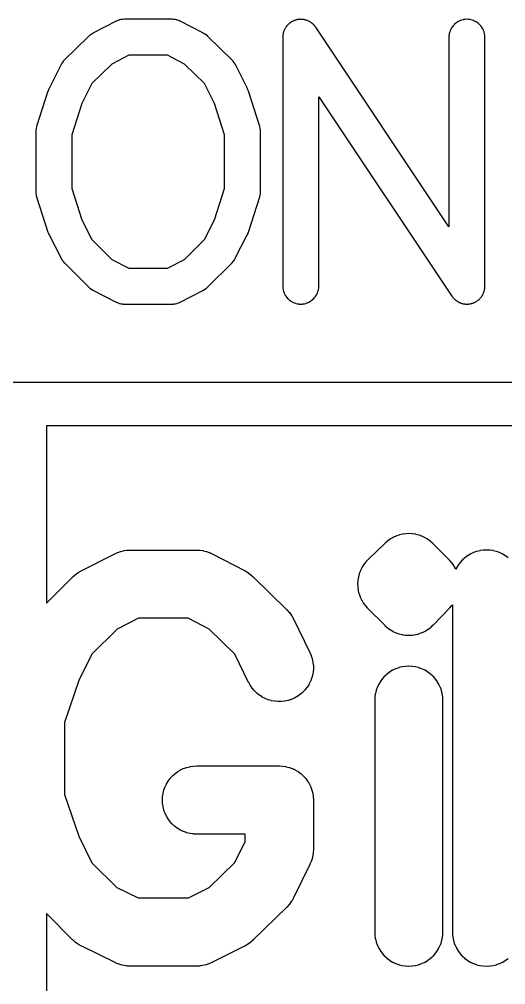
# Model space of a CAD drawing. Header units: inches. Extents: x -0.5 to 10, y -2.4 to 3.9.
# Drawn here: x 0.6054 to 0.6823, y -2.0437 to -1.8908 of the extents above; entities that cross this region are included whole.
import ezdxf

# ---------------------------------------------------------------- set-up
doc = ezdxf.new("R2010")
doc.units = ezdxf.units.IN

msp = doc.modelspace()

# ---------------------------------------------------------------- linework, layer by layer
for points in [[(0.621989, -1.89085), (0.621989, -1.89085), (0.621976, -1.890851), (0.621754, -1.890861), (0.62173, -1.890863), (0.621706, -1.890866), (0.621486, -1.890897), (0.621462, -1.890901), (0.621439, -1.890906), (0.621223, -1.890959), (0.621203, -1.890964), (0.621177, -1.890972), (0.620966, -1.891045), (0.620942, -1.891054), (0.620922, -1.891062), (0.620719, -1.891154), (0.620716, -1.891156), (0.620698, -1.891165), (0.616998, -1.893065), (0.616983, -1.893073), (0.616976, -1.893077), (0.616775, -1.893193), (0.616752, -1.893207), (0.616733, -1.89322), (0.616544, -1.893356), (0.616524, -1.893371), (0.616524, -1.893371), (0.616505, -1.893387), (0.61633, -1.893541), (0.616323, -1.893548), (0.616312, -1.893558), (0.612512, -1.897258), (0.612503, -1.897267), (0.612492, -1.897278), (0.612315, -1.897471), (0.612298, -1.897491), (0.612298, -1.897491), (0.612279, -1.897514), (0.612125, -1.897726), (0.61211, -1.897747), (0.61211, -1.897747), (0.612094, -1.897773), (0.611964, -1.898001), (0.611956, -1.898015), (0.611951, -1.898025), (0.610051, -1.901825), (0.610043, -1.901843), (0.609969, -1.902006), (0.609962, -1.902021), (0.609954, -1.902041), (0.609893, -1.90221), (0.609887, -1.902227), (0.609887, -1.902228), (0.608087, -1.907828), (0.608085, -1.907835), (0.608079, -1.907853), (0.608017, -1.908088), (0.608011, -1.908114), (0.608011, -1.908114), (0.608006, -1.908139), (0.607969, -1.908379), (0.607965, -1.908404), (0.607965, -1.908404), (0.607963, -1.908431), (0.607951, -1.908674), (0.60795, -1.90869), (0.60795, -1.9087), (0.60795, -1.9181), (0.60795, -1.91811), (0.607951, -1.918126), (0.607963, -1.918369), (0.607965, -1.918396), (0.607965, -1.918396), (0.607969, -1.918421), (0.608006, -1.918661), (0.608011, -1.918686), (0.608011, -1.918686), (0.608017, -1.918712), (0.608079, -1.918947), (0.608085, -1.918965), (0.608087, -1.918972), (0.609887, -1.924572), (0.609888, -1.924577), (0.609893, -1.924591), (0.60996, -1.924772), (0.609966, -1.924788), (0.609975, -1.924809), (0.610056, -1.924984), (0.61006, -1.924992), (0.610065, -1.925002), (0.611965, -1.928702), (0.611972, -1.928716), (0.611977, -1.928725), (0.612099, -1.928935), (0.612114, -1.928958), (0.612114, -1.928958), (0.612128, -1.928979), (0.612271, -1.929175), (0.612285, -1.929194), (0.612285, -1.929194), (0.612304, -1.929216), (0.612467, -1.929396), (0.612471, -1.9294), (0.612485, -1.929415), (0.616285, -1.933215), (0.6163, -1.933229), (0.616304, -1.933233), (0.616484, -1.933396), (0.616506, -1.933415), (0.616506, -1.933415), (0.616525, -1.933429), (0.616721, -1.933572), (0.616742, -1.933586), (0.616742, -1.933586), (0.616765, -1.933601), (0.616975, -1.933723), (0.616984, -1.933728), (0.616998, -1.933735), (0.620698, -1.935635), (0.620716, -1.935644), (0.620719, -1.935646), (0.620922, -1.935738), (0.620942, -1.935746), (0.620966, -1.935755), (0.621177, -1.935828), (0.621203, -1.935836), (0.621223, -1.935841), (0.621439, -1.935894), (0.621462, -1.935899), (0.621486, -1.935903), (0.621706, -1.935934), (0.62173, -1.935937), (0.621754, -1.935939), (0.621976, -1.935949), (0.621989, -1.93595), (0.622, -1.93595), (0.6295, -1.93595), (0.629511, -1.93595), (0.629524, -1.935949), (0.629746, -1.935939), (0.62977, -1.935937), (0.629794, -1.935934), (0.630014, -1.935903), (0.630038, -1.935899), (0.630061, -1.935894), (0.630277, -1.935841), (0.630297, -1.935836), (0.630323, -1.935828), (0.630534, -1.935755), (0.630558, -1.935746), (0.630578, -1.935738), (0.630781, -1.935646), (0.630784, -1.935644), (0.630802, -1.935635), (0.634502, -1.933735), (0.634516, -1.933728), (0.634525, -1.933723), (0.634735, -1.933601), (0.634758, -1.933586), (0.634758, -1.933586), (0.634779, -1.933572), (0.634975, -1.933429), (0.634994, -1.933415), (0.634994, -1.933415), (0.635016, -1.933396), (0.635196, -1.933233), (0.6352, -1.933229), (0.635215, -1.933215), (0.639015, -1.929415), (0.639029, -1.9294), (0.639033, -1.929396), (0.639196, -1.929216), (0.639215, -1.929194), (0.639215, -1.929194), (0.639229, -1.929175), (0.639372, -1.928979), (0.639386, -1.928958), (0.639386, -1.928958), (0.639401, -1.928935), (0.639523, -1.928725), (0.639528, -1.928716), (0.639535, -1.928702), (0.641435, -1.925002), (0.64144, -1.924992), (0.641444, -1.924984), (0.641525, -1.924809), (0.641534, -1.924788), (0.64154, -1.924772), (0.641607, -1.924591), (0.641612, -1.924577), (0.641613, -1.924572), (0.643413, -1.918972), (0.643415, -1.918965), (0.643421, -1.918947), (0.643483, -1.918712), (0.643489, -1.918686), (0.643489, -1.918686), (0.643494, -1.918661), (0.643531, -1.918421), (0.643535, -1.918396), (0.643535, -1.918396), (0.643537, -1.918369), (0.643549, -1.918126), (0.64355, -1.91811), (0.64355, -1.9181), (0.64355, -1.9087), (0.64355, -1.90869), (0.643549, -1.908674), (0.643537, -1.908431), (0.643535, -1.908404), (0.643535, -1.908404), (0.643531, -1.908379), (0.643494, -1.908139), (0.643489, -1.908114), (0.643489, -1.908114), (0.643483, -1.908088), (0.643421, -1.907853), (0.643415, -1.907835), (0.643413, -1.907828), (0.641613, -1.902228), (0.641613, -1.902227), (0.641607, -1.90221), (0.641546, -1.902041), (0.641538, -1.902021), (0.641531, -1.902006), (0.641457, -1.901843), (0.641449, -1.901825), (0.639549, -1.898025), (0.639544, -1.898015), (0.639536, -1.898001), (0.639406, -1.897773), (0.63939, -1.897747), (0.63939, -1.897747), (0.639375, -1.897726), (0.639221, -1.897514), (0.639202, -1.897491), (0.639202, -1.897491), (0.639185, -1.897471), (0.639008, -1.897278), (0.638997, -1.897267), (0.638988, -1.897258), (0.635188, -1.893558), (0.635177, -1.893548), (0.63517, -1.893541), (0.634995, -1.893387), (0.634976, -1.893371), (0.634976, -1.893371), (0.634956, -1.893356), (0.634767, -1.89322), (0.634748, -1.893207), (0.634725, -1.893193), (0.634524, -1.893077), (0.634517, -1.893073), (0.634502, -1.893065), (0.630802, -1.891165), (0.630784, -1.891156), (0.630781, -1.891154), (0.630578, -1.891062), (0.630558, -1.891054), (0.630534, -1.891045), (0.630323, -1.890972), (0.630297, -1.890964), (0.630277, -1.890959), (0.630061, -1.890906), (0.630038, -1.890901), (0.630014, -1.890897), (0.629794, -1.890866), (0.62977, -1.890863), (0.629746, -1.890861), (0.629524, -1.890851), (0.629511, -1.89085), (0.6295, -1.89085), (0.622, -1.89085)], [(0.64705, -1.893699), (0.64705, -1.8937), (0.64705, -1.9331), (0.64705, -1.93311), (0.647051, -1.933125), (0.647062, -1.933355), (0.647064, -1.933381), (0.647067, -1.933404), (0.647101, -1.933632), (0.647104, -1.933655), (0.64711, -1.93368), (0.647166, -1.933904), (0.647173, -1.93393), (0.64718, -1.933951), (0.647258, -1.934168), (0.647267, -1.934192), (0.647277, -1.934213), (0.647375, -1.934422), (0.647387, -1.934444), (0.647399, -1.934465), (0.647517, -1.934663), (0.647532, -1.934686), (0.647544, -1.934703), (0.647682, -1.934889), (0.647698, -1.93491), (0.647713, -1.934927), (0.647868, -1.935097), (0.647885, -1.935115), (0.647903, -1.935132), (0.648073, -1.935287), (0.64809, -1.935302), (0.648111, -1.935318), (0.648297, -1.935456), (0.648314, -1.935468), (0.648337, -1.935483), (0.648535, -1.935601), (0.648556, -1.935613), (0.648578, -1.935625), (0.648787, -1.935723), (0.648808, -1.935733), (0.648832, -1.935742), (0.649049, -1.93582), (0.64907, -1.935827), (0.649096, -1.935834), (0.64932, -1.93589), (0.649345, -1.935896), (0.649368, -1.935899), (0.649596, -1.935933), (0.649619, -1.935936), (0.649645, -1.935938), (0.649875, -1.935949), (0.6499, -1.93595), (0.649925, -1.935949), (0.650155, -1.935938), (0.650181, -1.935936), (0.650204, -1.935933), (0.650432, -1.935899), (0.650455, -1.935896), (0.65048, -1.93589), (0.650704, -1.935834), (0.65073, -1.935827), (0.650751, -1.93582), (0.650968, -1.935742), (0.650992, -1.935733), (0.651013, -1.935723), (0.651222, -1.935625), (0.651244, -1.935613), (0.651265, -1.935601), (0.651463, -1.935483), (0.651486, -1.935468), (0.651503, -1.935456), (0.651689, -1.935318), (0.65171, -1.935302), (0.651727, -1.935287), (0.651897, -1.935132), (0.651915, -1.935115), (0.651932, -1.935097), (0.652087, -1.934927), (0.652102, -1.93491), (0.652118, -1.934889), (0.652256, -1.934703), (0.652268, -1.934686), (0.652283, -1.934663), (0.652401, -1.934465), (0.652413, -1.934444), (0.652425, -1.934422), (0.652523, -1.934213), (0.652533, -1.934192), (0.652542, -1.934168), (0.65262, -1.933951), (0.652627, -1.93393), (0.652634, -1.933904), (0.65269, -1.93368), (0.652696, -1.933655), (0.652699, -1.933632), (0.652733, -1.933404), (0.652736, -1.933381), (0.652738, -1.933355), (0.652749, -1.933125), (0.65275, -1.93311), (0.65275, -1.9331), (0.65275, -1.903103), (0.67383, -1.934682), (0.67383, -1.934683), (0.673832, -1.934686), (0.673844, -1.934703), (0.673913, -1.934796), (0.673981, -1.934888), (0.673995, -1.934906), (0.673996, -1.934907), (0.673997, -1.934908), (0.673998, -1.93491), (0.674013, -1.934927), (0.67409, -1.935012), (0.674167, -1.935097), (0.674181, -1.935112), (0.674184, -1.935114), (0.674185, -1.935115), (0.674203, -1.935132), (0.674287, -1.935209), (0.674372, -1.935286), (0.674391, -1.935302), (0.674392, -1.935303), (0.674411, -1.935318), (0.674503, -1.935386), (0.674595, -1.935455), (0.674616, -1.935469), (0.674617, -1.93547), (0.674637, -1.935483), (0.674736, -1.935542), (0.674834, -1.935601), (0.674855, -1.935613), (0.674855, -1.935613), (0.674856, -1.935613), (0.674878, -1.935625), (0.674982, -1.935674), (0.675086, -1.935723), (0.675105, -1.935731), (0.675108, -1.935733), (0.675109, -1.935733), (0.675132, -1.935742), (0.67524, -1.935781), (0.675348, -1.935819), (0.675372, -1.935827), (0.675373, -1.935827), (0.675396, -1.935834), (0.675508, -1.935862), (0.675619, -1.93589), (0.675638, -1.935894), (0.675643, -1.935895), (0.675644, -1.935895), (0.675645, -1.935896), (0.675668, -1.935899), (0.675782, -1.935916), (0.675895, -1.935933), (0.675917, -1.935936), (0.675919, -1.935936), (0.675921, -1.935936), (0.675945, -1.935938), (0.67606, -1.935944), (0.676174, -1.935949), (0.676199, -1.93595), (0.6762, -1.93595), (0.676225, -1.935949), (0.676339, -1.935944), (0.676454, -1.935938), (0.676478, -1.935936), (0.676479, -1.935936), (0.676481, -1.935936), (0.676504, -1.935933), (0.676617, -1.935916), (0.676731, -1.9359), (0.676754, -1.935896), (0.676755, -1.935895), (0.676756, -1.935895), (0.67678, -1.93589), (0.676891, -1.935862), (0.677002, -1.935834), (0.677026, -1.935828), (0.677027, -1.935827), (0.67703, -1.935827), (0.677051, -1.93582), (0.677159, -1.935781), (0.677267, -1.935742), (0.677287, -1.935735), (0.67729, -1.935734), (0.677291, -1.935733), (0.677292, -1.935733), (0.677313, -1.935723), (0.677417, -1.935674), (0.67752, -1.935625), (0.677541, -1.935615), (0.677542, -1.935614), (0.677544, -1.935613), (0.677565, -1.935601), (0.677663, -1.935542), (0.677762, -1.935484), (0.677782, -1.93547), (0.677783, -1.93547), (0.677786, -1.935468), (0.677803, -1.935456), (0.677896, -1.935387), (0.677988, -1.935319), (0.678006, -1.935305), (0.678007, -1.935304), (0.678008, -1.935303), (0.67801, -1.935302), (0.678027, -1.935287), (0.678112, -1.93521), (0.678197, -1.935133), (0.678212, -1.935119), (0.678214, -1.935116), (0.678215, -1.935115), (0.678232, -1.935097), (0.678309, -1.935013), (0.678386, -1.934928), (0.678402, -1.934909), (0.678403, -1.934908), (0.678418, -1.934889), (0.678486, -1.934797), (0.678555, -1.934705), (0.678569, -1.934684), (0.67857, -1.934683), (0.678583, -1.934663), (0.678642, -1.934564), (0.678701, -1.934466), (0.678713, -1.934445), (0.678713, -1.934445), (0.678713, -1.934444), (0.678725, -1.934422), (0.678774, -1.934318), (0.678823, -1.934214), (0.678831, -1.934195), (0.678833, -1.934192), (0.678833, -1.934191), (0.678842, -1.934168), (0.678881, -1.93406), (0.678919, -1.933952), (0.678927, -1.933928), (0.678927, -1.933927), (0.678934, -1.933904), (0.678962, -1.933792), (0.67899, -1.933681), (0.678994, -1.933662), (0.678995, -1.933657), (0.678995, -1.933656), (0.678996, -1.933655), (0.678999, -1.933632), (0.679016, -1.933518), (0.679033, -1.933405), (0.679036, -1.933383), (0.679036, -1.933381), (0.679036, -1.933379), (0.679038, -1.933355), (0.679044, -1.93324), (0.679049, -1.933126), (0.67905, -1.933101), (0.67905, -1.9331), (0.67905, -1.8937), (0.67905, -1.89369), (0.679049, -1.893675), (0.679038, -1.893445), (0.679036, -1.893419), (0.679033, -1.893396), (0.678999, -1.893168), (0.678996, -1.893145), (0.67899, -1.89312), (0.678934, -1.892896), (0.678927, -1.89287), (0.67892, -1.892849), (0.678842, -1.892632), (0.678833, -1.892608), (0.678823, -1.892587), (0.678725, -1.892378), (0.678713, -1.892356), (0.678701, -1.892335), (0.678583, -1.892137), (0.678568, -1.892114), (0.678556, -1.892097), (0.678418, -1.891911), (0.678402, -1.89189), (0.678387, -1.891873), (0.678232, -1.891703), (0.678215, -1.891685), (0.678197, -1.891668), (0.678027, -1.891513), (0.67801, -1.891498), (0.677989, -1.891482), (0.677803, -1.891344), (0.677786, -1.891332), (0.677763, -1.891317), (0.677565, -1.891199), (0.677544, -1.891187), (0.677522, -1.891175), (0.677313, -1.891077), (0.677292, -1.891067), (0.677268, -1.891058), (0.677051, -1.89098), (0.67703, -1.890973), (0.677004, -1.890966), (0.67678, -1.89091), (0.676755, -1.890904), (0.676732, -1.890901), (0.676504, -1.890867), (0.676481, -1.890864), (0.676455, -1.890862), (0.676225, -1.890851), (0.6762, -1.89085), (0.676175, -1.890851), (0.675945, -1.890862), (0.675919, -1.890864), (0.675896, -1.890867), (0.675668, -1.890901), (0.675645, -1.890904), (0.67562, -1.89091), (0.675396, -1.890966), (0.67537, -1.890973), (0.675349, -1.89098), (0.675132, -1.891058), (0.675108, -1.891067), (0.675087, -1.891077), (0.674878, -1.891175), (0.674856, -1.891187), (0.674835, -1.891199), (0.674637, -1.891317), (0.674614, -1.891332), (0.674597, -1.891344), (0.674411, -1.891482), (0.67439, -1.891498), (0.674373, -1.891513), (0.674203, -1.891668), (0.674185, -1.891685), (0.674168, -1.891703), (0.674013, -1.891873), (0.673998, -1.89189), (0.673982, -1.891911), (0.673844, -1.892097), (0.673832, -1.892114), (0.673817, -1.892137), (0.673699, -1.892335), (0.673687, -1.892356), (0.673675, -1.892378), (0.673577, -1.892587), (0.673567, -1.892608), (0.673558, -1.892632), (0.67348, -1.892849), (0.673473, -1.89287), (0.673466, -1.892896), (0.67341, -1.89312), (0.673404, -1.893145), (0.673401, -1.893168), (0.673367, -1.893396), (0.673364, -1.893419), (0.673362, -1.893445), (0.673351, -1.893675), (0.67335, -1.89369), (0.67335, -1.8937), (0.67335, -1.923697), (0.65227, -1.892118), (0.65227, -1.892117), (0.652268, -1.892114), (0.652256, -1.892097), (0.652187, -1.892004), (0.652119, -1.891912), (0.652105, -1.891894), (0.652104, -1.891893), (0.652103, -1.891892), (0.652102, -1.89189), (0.652087, -1.891873), (0.65201, -1.891788), (0.651933, -1.891703), (0.651919, -1.891688), (0.651916, -1.891686), (0.651915, -1.891685), (0.651897, -1.891668), (0.651813, -1.891591), (0.651728, -1.891514), (0.651709, -1.891498), (0.651708, -1.891497), (0.651689, -1.891482), (0.651597, -1.891414), (0.651505, -1.891345), (0.651484, -1.891331), (0.651483, -1.89133), (0.651463, -1.891317), (0.651364, -1.891258), (0.651266, -1.891199), (0.651245, -1.891187), (0.651245, -1.891187), (0.651244, -1.891187), (0.651222, -1.891175), (0.651118, -1.891126), (0.651014, -1.891077), (0.650995, -1.891069), (0.650992, -1.891067), (0.650991, -1.891067), (0.650968, -1.891058), (0.65086, -1.891019), (0.650752, -1.890981), (0.650728, -1.890973), (0.650727, -1.890973), (0.650704, -1.890966), (0.650592, -1.890938), (0.650481, -1.89091), (0.650462, -1.890906), (0.650457, -1.890905), (0.650456, -1.890905), (0.650455, -1.890904), (0.650432, -1.890901), (0.650318, -1.890884), (0.650205, -1.890867), (0.650183, -1.890864), (0.650181, -1.890864), (0.650179, -1.890864), (0.650155, -1.890862), (0.65004, -1.890856), (0.649926, -1.890851), (0.649901, -1.89085), (0.6499, -1.89085), (0.649875, -1.890851), (0.649761, -1.890856), (0.649646, -1.890862), (0.649622, -1.890864), (0.649621, -1.890864), (0.649619, -1.890864), (0.649596, -1.890867), (0.649483, -1.890884), (0.649369, -1.8909), (0.649346, -1.890904), (0.649345, -1.890905), (0.649344, -1.890905), (0.64932, -1.89091), (0.649209, -1.890938), (0.649098, -1.890966), (0.649074, -1.890972), (0.649073, -1.890973), (0.64907, -1.890973), (0.649049, -1.89098), (0.648941, -1.891019), (0.648833, -1.891058), (0.648813, -1.891065), (0.64881, -1.891066), (0.648809, -1.891067), (0.648808, -1.891067), (0.648787, -1.891077), (0.648683, -1.891126), (0.64858, -1.891175), (0.648559, -1.891185), (0.648558, -1.891186), (0.648556, -1.891187), (0.648535, -1.891199), (0.648437, -1.891258), (0.648338, -1.891316), (0.648318, -1.89133), (0.648317, -1.89133), (0.648314, -1.891332), (0.648297, -1.891344), (0.648204, -1.891413), (0.648112, -1.891481), (0.648094, -1.891495), (0.648093, -1.891496), (0.648092, -1.891497), (0.64809, -1.891498), (0.648073, -1.891513), (0.647988, -1.89159), (0.647903, -1.891667), (0.647888, -1.891681), (0.647886, -1.891684), (0.647885, -1.891685), (0.647868, -1.891703), (0.647791, -1.891787), (0.647714, -1.891872), (0.647698, -1.891891), (0.647697, -1.891892), (0.647682, -1.891911), (0.647614, -1.892003), (0.647545, -1.892095), (0.647531, -1.892116), (0.64753, -1.892117), (0.647517, -1.892137), (0.647458, -1.892236), (0.647399, -1.892334), (0.647387, -1.892355), (0.647387, -1.892355), (0.647387, -1.892356), (0.647375, -1.892378), (0.647326, -1.892482), (0.647277, -1.892586), (0.647269, -1.892605), (0.647267, -1.892608), (0.647267, -1.892609), (0.647258, -1.892632), (0.647219, -1.89274), (0.647181, -1.892848), (0.647173, -1.892872), (0.647173, -1.892873), (0.647166, -1.892896), (0.647138, -1.893008), (0.64711, -1.893119), (0.647106, -1.893138), (0.647105, -1.893143), (0.647105, -1.893144), (0.647104, -1.893145), (0.647101, -1.893168), (0.647084, -1.893282), (0.647067, -1.893395), (0.647064, -1.893417), (0.647064, -1.893419), (0.647064, -1.893421), (0.647062, -1.893445), (0.647056, -1.89356), (0.647051, -1.893674), (0.647051, -1.893678), (0.64705, -1.89369), (0.64705, -1.893698), (0.64705, -1.893699)], [(0.622689, -1.89655), (0.619982, -1.89794), (0.616834, -1.901006), (0.615247, -1.90418), (0.61365, -1.909147), (0.61365, -1.917653), (0.615242, -1.922606), (0.616831, -1.925701), (0.619999, -1.928869), (0.622689, -1.93025), (0.628811, -1.93025), (0.631501, -1.928869), (0.634669, -1.925701), (0.636258, -1.922606), (0.63785, -1.917653), (0.63785, -1.909147), (0.636253, -1.90418), (0.634666, -1.901006), (0.631518, -1.89794), (0.628811, -1.89655)], [(0.6724, -2.03541), (0.6724, -2.03541), (0.6724, -2.0354), (0.6724, -1.9987), (0.6724, -1.99869), (0.672399, -1.998675), (0.672376, -1.998195), (0.672374, -1.998168), (0.672371, -1.998146), (0.6723, -1.997671), (0.672295, -1.997642), (0.672291, -1.997623), (0.672174, -1.997156), (0.672167, -1.99713), (0.67216, -1.997109), (0.671998, -1.996656), (0.671989, -1.996635), (0.671979, -1.996611), (0.671773, -1.996176), (0.67176, -1.99615), (0.67175, -1.996133), (0.671503, -1.995721), (0.671489, -1.995699), (0.671476, -1.99568), (0.671189, -1.995294), (0.671175, -1.995275), (0.671158, -1.995256), (0.670835, -1.994899), (0.670818, -1.994882), (0.670801, -1.994865), (0.670444, -1.994542), (0.670425, -1.994525), (0.670406, -1.994511), (0.67002, -1.994224), (0.670001, -1.994211), (0.669979, -1.994197), (0.669567, -1.99395), (0.66955, -1.99394), (0.669524, -1.993927), (0.669089, -1.993721), (0.669065, -1.993711), (0.669044, -1.993702), (0.668591, -1.99354), (0.66857, -1.993533), (0.668544, -1.993526), (0.668077, -1.993409), (0.668058, -1.993405), (0.668029, -1.9934), (0.667554, -1.993329), (0.667532, -1.993326), (0.667505, -1.993324), (0.667025, -1.993301), (0.667, -1.9933), (0.666975, -1.993301), (0.666495, -1.993324), (0.666468, -1.993326), (0.666446, -1.993329), (0.665971, -1.9934), (0.665942, -1.993405), (0.665923, -1.993409), (0.665456, -1.993526), (0.66543, -1.993533), (0.665409, -1.99354), (0.664956, -1.993702), (0.664935, -1.993711), (0.664911, -1.993721), (0.664476, -1.993927), (0.66445, -1.99394), (0.664433, -1.99395), (0.664021, -1.994197), (0.663999, -1.994211), (0.66398, -1.994224), (0.663594, -1.994511), (0.663575, -1.994525), (0.663556, -1.994542), (0.663199, -1.994865), (0.663182, -1.994882), (0.663165, -1.994899), (0.662842, -1.995256), (0.662825, -1.995275), (0.662811, -1.995294), (0.662524, -1.99568), (0.662511, -1.995699), (0.662497, -1.995721), (0.66225, -1.996133), (0.66224, -1.99615), (0.662227, -1.996176), (0.662021, -1.996611), (0.662011, -1.996635), (0.662002, -1.996656), (0.66184, -1.997109), (0.661833, -1.99713), (0.661826, -1.997156), (0.661709, -1.997623), (0.661705, -1.997642), (0.6617, -1.997671), (0.661629, -1.998146), (0.661626, -1.998168), (0.661624, -1.998195), (0.661601, -1.998675), (0.6616, -1.99869), (0.6616, -1.9987), (0.6616, -2.0354), (0.6616, -2.03541), (0.661601, -2.035425), (0.661624, -2.035905), (0.661626, -2.035932), (0.661629, -2.035954), (0.6617, -2.036429), (0.661705, -2.036458), (0.661709, -2.036477), (0.661826, -2.036944), (0.661833, -2.03697), (0.66184, -2.036991), (0.662002, -2.037444), (0.662011, -2.037465), (0.662021, -2.037489), (0.662227, -2.037924), (0.66224, -2.03795), (0.66225, -2.037967), (0.662497, -2.038379), (0.662511, -2.038401), (0.662524, -2.03842), (0.662811, -2.038806), (0.662825, -2.038825), (0.662842, -2.038844), (0.663165, -2.039201), (0.663182, -2.039218), (0.663199, -2.039235), (0.663556, -2.039558), (0.663575, -2.039575), (0.663594, -2.039589), (0.66398, -2.039876), (0.663999, -2.039889), (0.664021, -2.039903), (0.664433, -2.04015), (0.66445, -2.04016), (0.664476, -2.040173), (0.664911, -2.040379), (0.664935, -2.040389), (0.664956, -2.040398), (0.665409, -2.04056), (0.66543, -2.040567), (0.665456, -2.040574), (0.665923, -2.040691), (0.665942, -2.040695), (0.665971, -2.0407), (0.666446, -2.040771), (0.666468, -2.040774), (0.666495, -2.040776), (0.666975, -2.040799), (0.667, -2.0408), (0.667025, -2.040799), (0.667505, -2.040776), (0.667532, -2.040774), (0.667554, -2.040771), (0.668029, -2.0407), (0.668058, -2.040695), (0.668077, -2.040691), (0.668544, -2.040574), (0.66857, -2.040567), (0.668591, -2.04056), (0.669044, -2.040398), (0.669065, -2.040389), (0.669089, -2.040379), (0.669524, -2.040173), (0.66955, -2.04016), (0.669567, -2.04015), (0.669979, -2.039903), (0.670001, -2.039889), (0.67002, -2.039876), (0.670406, -2.039589), (0.670425, -2.039575), (0.670444, -2.039558), (0.670801, -2.039235), (0.670818, -2.039218), (0.670835, -2.039201), (0.671158, -2.038844), (0.671175, -2.038825), (0.671189, -2.038806), (0.671476, -2.03842), (0.671489, -2.038401), (0.671503, -2.038379), (0.67175, -2.037967), (0.67176, -2.03795), (0.671773, -2.037924), (0.671979, -2.037489), (0.671989, -2.037465), (0.671998, -2.037444), (0.67216, -2.036991), (0.672167, -2.03697), (0.672174, -2.036944), (0.672291, -2.036477), (0.672295, -2.036458), (0.6723, -2.036429), (0.672371, -2.035954), (0.672374, -2.035932), (0.672376, -2.035905), (0.672399, -2.035425)]]:
    msp.add_lwpolyline(points, close=True)
for points in [[(1.033633, -1.94835), (-0.4567, -1.94835)], [(1.47775, -1.95525), (0.60965, -1.95525), (0.60965, -1.983313), (0.613782, -1.979182), (0.613791, -1.979172), (0.613801, -1.979164), (0.614182, -1.97882), (0.614201, -1.978804), (0.614201, -1.978804), (0.614223, -1.978787), (0.614638, -1.978486), (0.614657, -1.978472), (0.614657, -1.978472), (0.614681, -1.978457), (0.615126, -1.978201), (0.615137, -1.978195), (0.615149, -1.978188), (0.620449, -1.975488), (0.620465, -1.975481), (0.62047, -1.975478), (0.620891, -1.975288), (0.620912, -1.975279), (0.620935, -1.975271), (0.621371, -1.975121), (0.621389, -1.975116), (0.621416, -1.975108), (0.621865, -1.975001), (0.621891, -1.974995), (0.621912, -1.974992), (0.622369, -1.974927), (0.622397, -1.974924), (0.622415, -1.974922), (0.622876, -1.974901), (0.622889, -1.9749), (0.6229, -1.9749), (0.6334, -1.9749), (0.63341, -1.9749), (0.633424, -1.974901), (0.633893, -1.974923), (0.633915, -1.974925), (0.63394, -1.974928), (0.634405, -1.974995), (0.634427, -1.974999), (0.634452, -1.975004), (0.634907, -1.975115), (0.63493, -1.975121), (0.634953, -1.975129), (0.635396, -1.975283), (0.635419, -1.975292), (0.635441, -1.975301), (0.635867, -1.975497), (0.635877, -1.975502), (0.635888, -1.975508), (0.641088, -1.978208), (0.641097, -1.978212), (0.64111, -1.978219), (0.641529, -1.978464), (0.641549, -1.978477), (0.64157, -1.978491), (0.641963, -1.978776), (0.641983, -1.978791), (0.642001, -1.978807), (0.642364, -1.979129), (0.642375, -1.979139), (0.642382, -1.979145), (0.647682, -1.984345), (0.64769, -1.984353), (0.647701, -1.984366), (0.648074, -1.984775), (0.648091, -1.984795), (0.648091, -1.984795), (0.648109, -1.984819), (0.648433, -1.985267), (0.648449, -1.98529), (0.648449, -1.98529), (0.648464, -1.985315), (0.648735, -1.985797), (0.648739, -1.985804), (0.648748, -1.985822), (0.651348, -1.991122), (0.651354, -1.991135), (0.651358, -1.991144), (0.651549, -1.991586), (0.651559, -1.99161), (0.651566, -1.991632), (0.651712, -1.99209), (0.651719, -1.992114), (0.651725, -1.992137), (0.651825, -1.992607), (0.65183, -1.99263), (0.651833, -1.992656), (0.651887, -1.993134), (0.651889, -1.993159), (0.65189, -1.993183), (0.651897, -1.993663), (0.651897, -1.993686), (0.651895, -1.993712), (0.651855, -1.994192), (0.651852, -1.994216), (0.651848, -1.99424), (0.651761, -1.994713), (0.651757, -1.994735), (0.65175, -1.994761), (0.651617, -1.995223), (0.651609, -1.995247), (0.651601, -1.995269), (0.651424, -1.995716), (0.651416, -1.995735), (0.651403, -1.995761), (0.651183, -1.996188), (0.651172, -1.996209), (0.651158, -1.996231), (0.650897, -1.996634), (0.650884, -1.996653), (0.650868, -1.996674), (0.650568, -1.99705), (0.650555, -1.997066), (0.650536, -1.997087), (0.650201, -1.997432), (0.650183, -1.997449), (0.650165, -1.997465), (0.649798, -1.997776), (0.64978, -1.99779), (0.649759, -1.997805), (0.649363, -1.998078), (0.649341, -1.998092), (0.649321, -1.998104), (0.6489, -1.998337), (0.648878, -1.998348), (0.648856, -1.998358), (0.648414, -1.998549), (0.64839, -1.998559), (0.648368, -1.998566), (0.64791, -1.998712), (0.647886, -1.998719), (0.647863, -1.998725), (0.647393, -1.998825), (0.64737, -1.99883), (0.647344, -1.998833), (0.646866, -1.998887), (0.646841, -1.998889), (0.646817, -1.99889), (0.646337, -1.998897), (0.646314, -1.998897), (0.646288, -1.998895), (0.645808, -1.998855), (0.645784, -1.998852), (0.64576, -1.998848), (0.645287, -1.998761), (0.645265, -1.998757), (0.645239, -1.99875), (0.644777, -1.998617), (0.644753, -1.998609), (0.644731, -1.998601), (0.644284, -1.998424), (0.644265, -1.998416), (0.644239, -1.998403), (0.643812, -1.998183), (0.643791, -1.998172), (0.643769, -1.998158), (0.643366, -1.997897), (0.643347, -1.997884), (0.643326, -1.997868), (0.64295, -1.997568), (0.642934, -1.997555), (0.642913, -1.997536), (0.642568, -1.997201), (0.642551, -1.997183), (0.642535, -1.997165), (0.642224, -1.996798), (0.64221, -1.99678), (0.642195, -1.996759), (0.641922, -1.996363), (0.641908, -1.996341), (0.641896, -1.996321), (0.641663, -1.9959), (0.641658, -1.99589), (0.641652, -1.995878), (0.639459, -1.991408), (0.635395, -1.98742), (0.632082, -1.9857), (0.624196, -1.9857), (0.620813, -1.987423), (0.616853, -1.991384), (0.614794, -1.99558), (0.6125, -2.002208), (0.6125, -2.013592), (0.614794, -2.02022), (0.616853, -2.024416), (0.620784, -2.028347), (0.624153, -2.03), (0.632125, -2.03), (0.635425, -2.02835), (0.639459, -2.024392), (0.6411, -2.021047), (0.6411, -2.0199), (0.6334, -2.0199), (0.63339, -2.0199), (0.633375, -2.019899), (0.632895, -2.019876), (0.632868, -2.019874), (0.632846, -2.019871), (0.632371, -2.0198), (0.632342, -2.019795), (0.632323, -2.019791), (0.631856, -2.019674), (0.63183, -2.019667), (0.631809, -2.01966), (0.631356, -2.019498), (0.631335, -2.019489), (0.631311, -2.019479), (0.630876, -2.019273), (0.63085, -2.01926), (0.630833, -2.01925), (0.630421, -2.019003), (0.630399, -2.018989), (0.63038, -2.018976), (0.629994, -2.018689), (0.629975, -2.018675), (0.629956, -2.018658), (0.629599, -2.018335), (0.629582, -2.018318), (0.629565, -2.018301), (0.629242, -2.017944), (0.629225, -2.017925), (0.629211, -2.017906), (0.628924, -2.01752), (0.628911, -2.017501), (0.628897, -2.017479), (0.62865, -2.017067), (0.62864, -2.01705), (0.628627, -2.017024), (0.628421, -2.016589), (0.628411, -2.016565), (0.628402, -2.016544), (0.62824, -2.016091), (0.628233, -2.01607), (0.628226, -2.016044), (0.628109, -2.015577), (0.628105, -2.015558), (0.6281, -2.015529), (0.628029, -2.015054), (0.628026, -2.015032), (0.628024, -2.015005), (0.628001, -2.014525), (0.628, -2.0145), (0.628001, -2.014475), (0.628024, -2.013995), (0.628026, -2.013968), (0.628029, -2.013946), (0.6281, -2.013471), (0.628105, -2.013442), (0.628109, -2.013423), (0.628226, -2.012956), (0.628233, -2.01293), (0.62824, -2.012909), (0.628402, -2.012456), (0.628411, -2.012435), (0.628421, -2.012411), (0.628627, -2.011976), (0.62864, -2.01195), (0.62865, -2.011933), (0.628897, -2.011521), (0.628911, -2.011499), (0.628924, -2.01148), (0.629211, -2.011094), (0.629225, -2.011075), (0.629242, -2.011056), (0.629565, -2.010699), (0.629582, -2.010682), (0.629599, -2.010665), (0.629956, -2.010342), (0.629975, -2.010325), (0.629994, -2.010311), (0.63038, -2.010024), (0.630399, -2.010011), (0.630421, -2.009997), (0.630833, -2.00975), (0.63085, -2.00974), (0.630876, -2.009727), (0.631311, -2.009521), (0.631335, -2.009511), (0.631356, -2.009502), (0.631809, -2.00934), (0.63183, -2.009333), (0.631856, -2.009326), (0.632323, -2.009209), (0.632342, -2.009205), (0.632371, -2.0092), (0.632846, -2.009129), (0.632868, -2.009126), (0.632895, -2.009124), (0.633375, -2.009101), (0.63339, -2.0091), (0.6334, -2.0091), (0.6465, -2.0091), (0.64651, -2.0091), (0.646525, -2.009101), (0.647005, -2.009124), (0.647032, -2.009126), (0.647054, -2.009129), (0.647529, -2.0092), (0.647558, -2.009205), (0.647577, -2.009209), (0.648044, -2.009326), (0.64807, -2.009333), (0.648091, -2.00934), (0.648544, -2.009502), (0.648565, -2.009511), (0.648589, -2.009521), (0.649024, -2.009727), (0.64905, -2.00974), (0.649067, -2.00975), (0.649479, -2.009997), (0.649501, -2.010011), (0.64952, -2.010024), (0.649906, -2.010311), (0.649925, -2.010325), (0.649944, -2.010342), (0.650301, -2.010665), (0.650318, -2.010682), (0.650335, -2.010699), (0.650658, -2.011056), (0.650675, -2.011075), (0.650689, -2.011094), (0.650976, -2.01148), (0.650989, -2.011499), (0.651003, -2.011521), (0.65125, -2.011933), (0.65126, -2.01195), (0.651273, -2.011976), (0.651479, -2.012411), (0.651489, -2.012435), (0.651498, -2.012456), (0.65166, -2.012909), (0.651667, -2.01293), (0.651674, -2.012956), (0.651791, -2.013423), (0.651795, -2.013442), (0.6518, -2.013471), (0.651871, -2.013946), (0.651874, -2.013968), (0.651876, -2.013995), (0.651899, -2.014475), (0.6519, -2.01449), (0.6519, -2.0145), (0.6519, -2.0223), (0.6519, -2.022311), (0.651899, -2.022323), (0.651879, -2.022769), (0.651877, -2.022796), (0.651875, -2.022815), (0.651814, -2.023257), (0.651811, -2.023276), (0.651806, -2.023302), (0.651705, -2.023737), (0.6517, -2.023756), (0.651692, -2.023781), (0.651552, -2.024205), (0.651544, -2.024229), (0.651536, -2.024248), (0.651358, -2.024658), (0.651353, -2.024668), (0.651348, -2.024678), (0.648748, -2.029978), (0.648739, -2.029996), (0.648735, -2.030003), (0.648464, -2.030485), (0.648449, -2.03051), (0.648449, -2.03051), (0.648433, -2.030533), (0.648109, -2.030981), (0.648091, -2.031005), (0.648091, -2.031005), (0.648074, -2.031025), (0.647701, -2.031434), (0.64769, -2.031447), (0.647682, -2.031455), (0.642382, -2.036655), (0.642376, -2.036661), (0.642363, -2.036672), (0.641981, -2.03701), (0.641963, -2.037025), (0.641963, -2.037025), (0.64194, -2.037042), (0.641525, -2.037338), (0.641505, -2.037352), (0.641505, -2.037352), (0.641481, -2.037366), (0.641038, -2.037618), (0.641023, -2.037626), (0.641015, -2.03763), (0.635815, -2.04023), (0.635806, -2.040234), (0.635794, -2.04024), (0.635379, -2.040424), (0.635353, -2.040434), (0.635336, -2.040441), (0.634905, -2.040586), (0.634881, -2.040593), (0.63486, -2.040598), (0.634418, -2.040703), (0.634395, -2.040707), (0.634373, -2.040711), (0.633923, -2.040774), (0.633902, -2.040777), (0.633877, -2.040778), (0.633423, -2.040799), (0.633411, -2.0408), (0.6334, -2.0408), (0.6229, -2.0408), (0.622889, -2.0408), (0.622877, -2.040799), (0.622431, -2.040779), (0.622404, -2.040777), (0.622385, -2.040775), (0.621943, -2.040714), (0.621924, -2.040711), (0.621898, -2.040706), (0.621463, -2.040605), (0.621444, -2.0406), (0.621419, -2.040592), (0.620995, -2.040452), (0.620971, -2.040444), (0.620952, -2.040436), (0.620542, -2.040258), (0.620532, -2.040253), (0.620522, -2.040248), (0.615222, -2.037648), (0.615208, -2.037641), (0.615197, -2.037635), (0.614728, -2.037372), (0.614703, -2.037357), (0.614703, -2.037357), (0.614682, -2.037343), (0.614245, -2.03703), (0.61422, -2.037012), (0.61422, -2.037012), (0.614202, -2.036996), (0.613802, -2.036637), (0.613791, -2.036627), (0.613782, -2.036618), (0.60965, -2.032487), (0.60965, -2.18455)], [(0.682706, -1.976111), (0.68232, -1.975824), (0.682301, -1.975811), (0.682279, -1.975797), (0.681867, -1.97555), (0.68185, -1.97554), (0.681824, -1.975527), (0.681389, -1.975321), (0.681365, -1.975311), (0.681344, -1.975302), (0.680891, -1.97514), (0.68087, -1.975133), (0.680844, -1.975126), (0.680377, -1.975009), (0.680358, -1.975005), (0.680329, -1.975), (0.679854, -1.974929), (0.679832, -1.974926), (0.679805, -1.974924), (0.679325, -1.974901), (0.6793, -1.9749), (0.679275, -1.974901), (0.678795, -1.974924), (0.678768, -1.974926), (0.678746, -1.974929), (0.678271, -1.975), (0.678242, -1.975005), (0.678223, -1.975009), (0.677756, -1.975126), (0.67773, -1.975133), (0.677709, -1.97514), (0.677256, -1.975302), (0.677235, -1.975311), (0.677211, -1.975321), (0.676776, -1.975527), (0.67675, -1.97554), (0.676733, -1.97555), (0.676321, -1.975797), (0.676299, -1.975811), (0.67628, -1.975824), (0.675894, -1.976111), (0.675875, -1.976125), (0.675856, -1.976142), (0.675499, -1.976465), (0.675482, -1.976482), (0.675465, -1.976499), (0.675142, -1.976856), (0.675125, -1.976875), (0.675111, -1.976894), (0.674824, -1.97728), (0.674811, -1.977299), (0.674797, -1.977321), (0.67455, -1.977733), (0.67454, -1.97775), (0.674527, -1.977776), (0.67445, -1.977938), (0.674364, -1.977759), (0.674353, -1.977737), (0.674341, -1.977717), (0.674096, -1.97731), (0.674084, -1.977291), (0.674069, -1.97727), (0.673785, -1.976888), (0.673769, -1.976868), (0.673754, -1.976851), (0.673435, -1.976499), (0.673429, -1.976492), (0.673418, -1.976482), (0.670818, -1.973882), (0.670808, -1.973871), (0.670801, -1.973865), (0.670449, -1.973546), (0.670432, -1.973531), (0.670412, -1.973515), (0.67003, -1.973231), (0.670009, -1.973216), (0.66999, -1.973204), (0.669583, -1.972959), (0.669563, -1.972947), (0.669541, -1.972936), (0.669112, -1.972731), (0.669093, -1.972722), (0.669067, -1.972712), (0.668621, -1.97255), (0.668594, -1.972541), (0.668575, -1.972535), (0.668115, -1.972417), (0.668088, -1.972411), (0.668067, -1.972407), (0.667598, -1.972334), (0.667572, -1.97233), (0.667549, -1.972329), (0.667075, -1.972301), (0.667051, -1.9723), (0.667027, -1.972301), (0.666552, -1.972319), (0.66653, -1.97232), (0.666504, -1.972323), (0.666033, -1.972388), (0.666008, -1.972392), (0.665985, -1.972397), (0.665523, -1.972506), (0.665499, -1.972513), (0.665476, -1.97252), (0.665027, -1.972674), (0.665003, -1.972683), (0.664982, -1.972692), (0.66455, -1.972889), (0.664525, -1.972901), (0.664506, -1.972911), (0.664095, -1.973149), (0.664072, -1.973163), (0.664054, -1.973175), (0.663668, -1.973451), (0.663646, -1.973468), (0.66363, -1.973481), (0.663272, -1.973794), (0.663258, -1.973807), (0.663254, -1.97381), (0.660554, -1.97641), (0.660548, -1.976417), (0.660548, -1.976417), (0.660537, -1.976428), (0.660204, -1.976782), (0.660187, -1.9768), (0.660171, -1.97682), (0.659875, -1.977206), (0.659858, -1.977229), (0.659847, -1.977247), (0.65959, -1.97766), (0.659578, -1.977681), (0.659566, -1.977704), (0.659351, -1.978141), (0.659341, -1.978162), (0.659341, -1.978162), (0.659332, -1.978186), (0.659161, -1.978642), (0.659153, -1.978666), (0.659146, -1.978689), (0.659022, -1.97916), (0.659017, -1.979182), (0.659012, -1.979209), (0.658935, -1.979689), (0.658932, -1.979713), (0.65893, -1.979738), (0.658901, -1.980224), (0.6589, -1.980249), (0.6589, -1.980249), (0.658901, -1.980274), (0.65892, -1.98076), (0.658922, -1.980785), (0.658925, -1.98081), (0.658992, -1.981291), (0.658997, -1.981317), (0.658997, -1.981317), (0.659002, -1.98134), (0.659117, -1.981813), (0.659123, -1.981836), (0.659131, -1.981861), (0.659293, -1.98232), (0.6593, -1.98234), (0.659311, -1.982366), (0.659518, -1.982806), (0.659529, -1.98283), (0.659529, -1.98283), (0.659541, -1.98285), (0.65979, -1.983268), (0.659803, -1.983289), (0.659817, -1.98331), (0.660106, -1.983701), (0.660122, -1.983721), (0.660138, -1.98374), (0.660465, -1.9841), (0.660472, -1.984108), (0.660482, -1.984118), (0.663182, -1.986818), (0.663192, -1.986828), (0.6632, -1.986835), (0.66356, -1.987162), (0.663579, -1.987178), (0.663599, -1.987194), (0.66399, -1.987483), (0.664011, -1.987497), (0.664032, -1.98751), (0.66445, -1.987759), (0.66447, -1.987771), (0.66447, -1.987771), (0.664494, -1.987782), (0.664934, -1.987989), (0.66496, -1.988), (0.66498, -1.988007), (0.665439, -1.988169), (0.665464, -1.988177), (0.665487, -1.988183), (0.66596, -1.988298), (0.665983, -1.988303), (0.665983, -1.988303), (0.666009, -1.988308), (0.66649, -1.988375), (0.666515, -1.988378), (0.66654, -1.98838), (0.667026, -1.988399), (0.667051, -1.9884), (0.667051, -1.9884), (0.667076, -1.988399), (0.667562, -1.98837), (0.667587, -1.988368), (0.667611, -1.988365), (0.668091, -1.988288), (0.668118, -1.988283), (0.66814, -1.988278), (0.668611, -1.988154), (0.668634, -1.988147), (0.668658, -1.988139), (0.669114, -1.987968), (0.669138, -1.987959), (0.669138, -1.987959), (0.669159, -1.987949), (0.669596, -1.987734), (0.669619, -1.987722), (0.66964, -1.98771), (0.670053, -1.987453), (0.670071, -1.987442), (0.670094, -1.987425), (0.67048, -1.987129), (0.6705, -1.987113), (0.670518, -1.987096), (0.670872, -1.986763), (0.670883, -1.986752), (0.67089, -1.986746), (0.67349, -1.984046), (0.673493, -1.984042), (0.673506, -1.984028), (0.673819, -1.98367), (0.673832, -1.983654), (0.673849, -1.983632), (0.6739, -1.98356), (0.6739, -2.0354), (0.6739, -2.03541), (0.673901, -2.035425), (0.673924, -2.035905), (0.673926, -2.035932), (0.673929, -2.035954), (0.674, -2.036429), (0.674005, -2.036458), (0.674009, -2.036477), (0.674126, -2.036944), (0.674133, -2.03697), (0.67414, -2.036991), (0.674302, -2.037444), (0.674311, -2.037465), (0.674321, -2.037489), (0.674527, -2.037924), (0.67454, -2.03795), (0.67455, -2.037967), (0.674797, -2.038379), (0.674811, -2.038401), (0.674824, -2.03842), (0.675111, -2.038806), (0.675125, -2.038825), (0.675142, -2.038844), (0.675465, -2.039201), (0.675482, -2.039218), (0.675499, -2.039235), (0.675856, -2.039558), (0.675875, -2.039575), (0.675894, -2.039589), (0.67628, -2.039876), (0.676299, -2.039889), (0.676321, -2.039903), (0.676733, -2.04015), (0.67675, -2.04016), (0.676776, -2.040173), (0.677211, -2.040379), (0.677235, -2.040389), (0.677256, -2.040398), (0.677709, -2.04056), (0.67773, -2.040567), (0.677756, -2.040574), (0.678223, -2.040691), (0.678242, -2.040695), (0.678271, -2.0407), (0.678746, -2.040771), (0.678768, -2.040774), (0.678795, -2.040776), (0.679275, -2.040799), (0.6793, -2.0408), (0.679325, -2.040799), (0.679805, -2.040776), (0.679832, -2.040774), (0.679854, -2.040771), (0.680329, -2.0407), (0.680358, -2.040695), (0.680377, -2.040691), (0.680844, -2.040574), (0.68087, -2.040567), (0.680891, -2.04056), (0.681344, -2.040398), (0.681365, -2.040389), (0.681389, -2.040379), (0.681824, -2.040173), (0.68185, -2.04016), (0.681867, -2.04015), (0.682279, -2.039903), (0.682301, -2.039889), (0.68232, -2.039876), (0.682706, -2.039589)]]:
    msp.add_lwpolyline(points)

doc.saveas('drawing.dxf')
